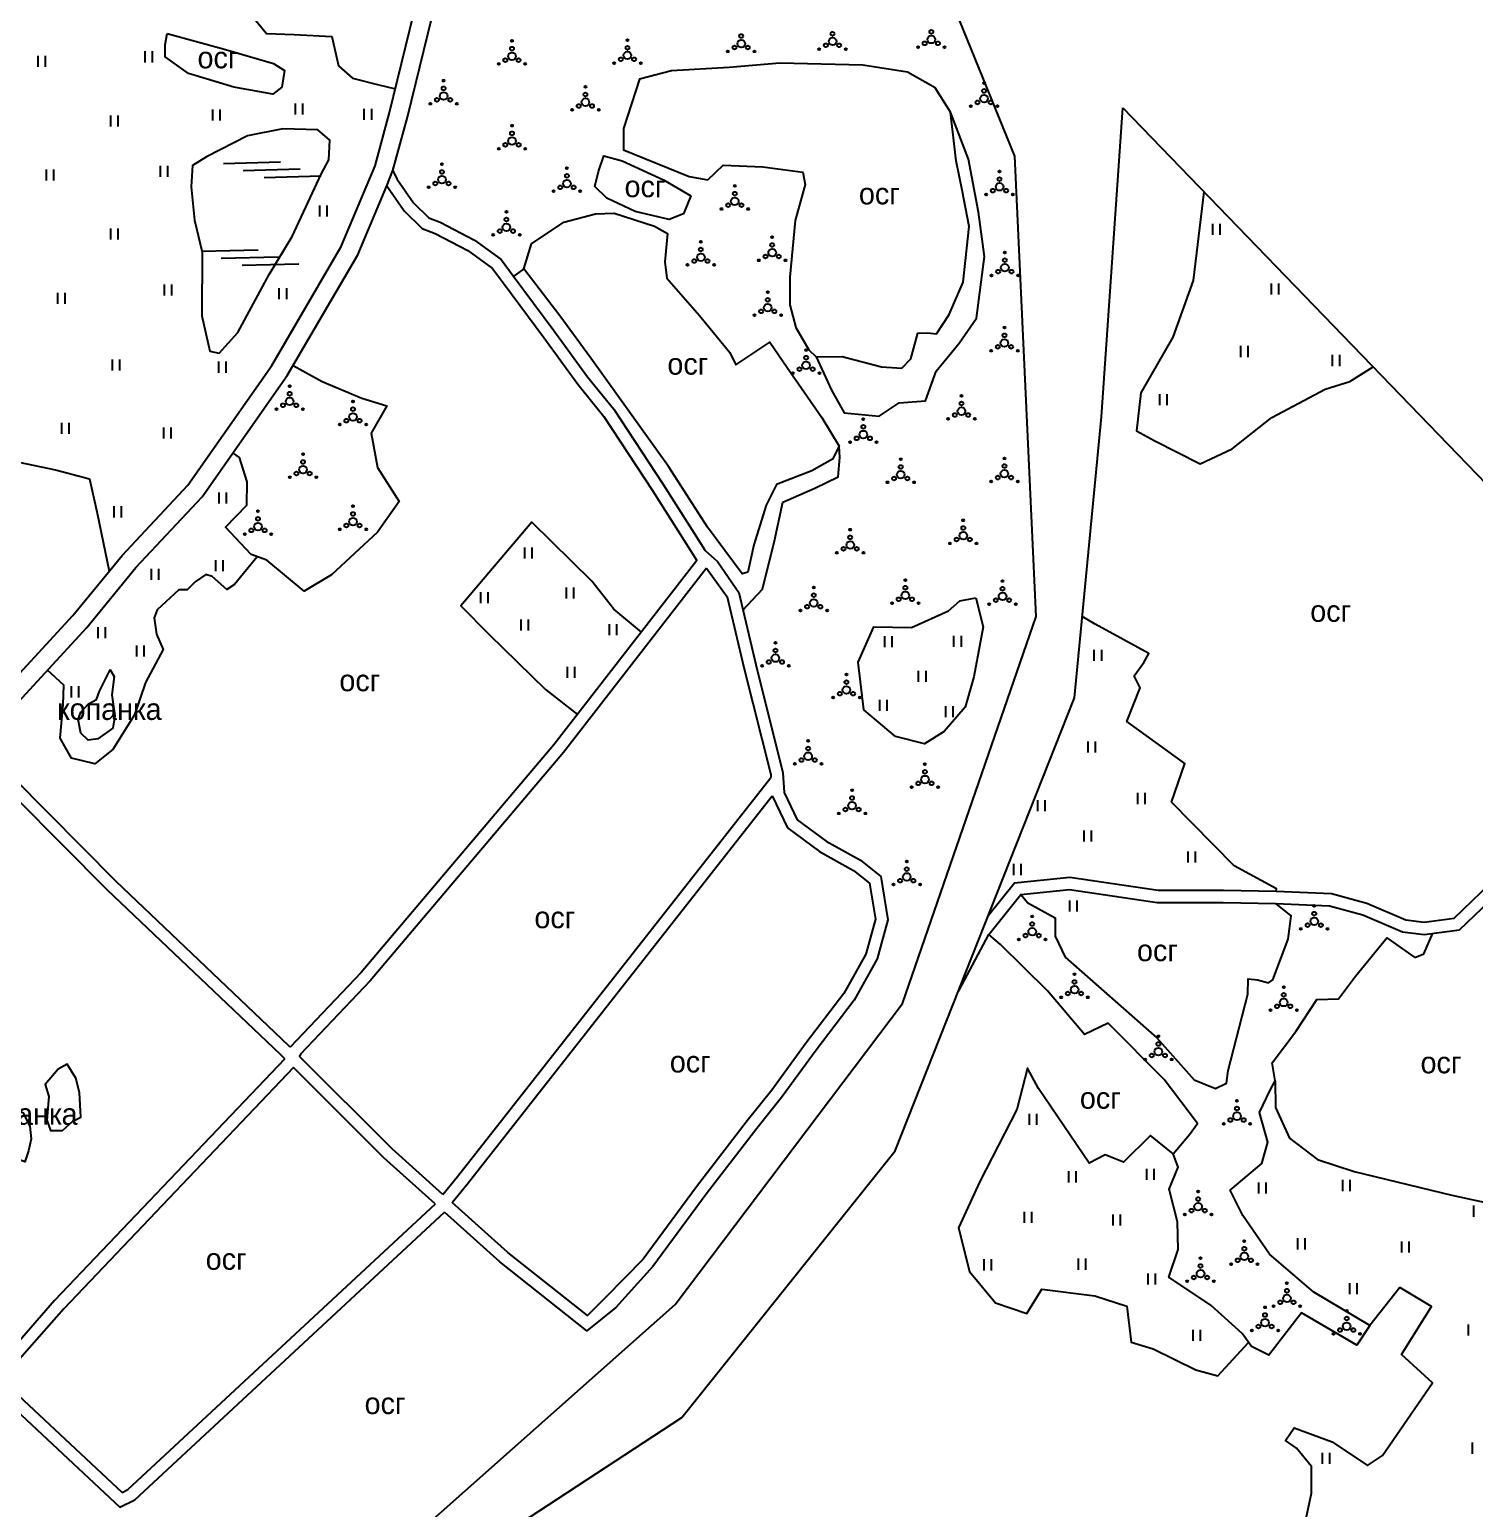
# Model space of a CAD drawing. Header units: millimetres. Extents: x 1379499 to 1411715, y 5652947 to 5671991.
# Drawn here: x 1402090.7 to 1402561.2, y 5660213.3 to 5660694.8 of the extents above; entities that cross this region are included whole.
import ezdxf

# ---------------------------------------------------------------- set-up
doc = ezdxf.new("R2010")
doc.units = ezdxf.units.MM
doc.layers.add('_5Інше', color=252, linetype='Continuous', lineweight=25)
for name, color, linetype in [('вулиці', 7, 'Continuous'), ('ВулНазва', 7, 'Continuous'), ('на область', 5, 'Continuous'), ('Умовні познач', 7, 'Continuous')]:
    doc.layers.add(name, color=color, linetype=linetype)
picture_1 = doc.add_image_def('image1.bmp', size_in_pixel=(3370, 2384))

# ---------------------------------------------------------------- blocks, each defined once
blk = doc.blocks.new('ЛвЗд')
at = {"layer": '_5Інше', "color": 204, "linetype": 'Continuous'}
for points in [[(46285.81, 27627.336), (46247.786, 27722.554)], [(46313.545, 27542.251), (46321.086, 27642.838)], [(46321.086, 27642.838), (46667.679, 27279.893)], [(46291.878, 27477.383), (46285.81, 27627.336)], [(46304.209, 27450.833), (46313.545, 27542.251)], [(46247.598, 27351.703), (46291.878, 27477.383)], [(46244.981, 27303.701), (46304.209, 27450.833)], [(46172.992, 27254.136), (46247.598, 27351.703)], [(46175.04, 27217.293), (46244.981, 27303.701)], [(46088.792, 27180.291), (46172.992, 27254.136)], [(46063.258, 27145.042), (46175.04, 27217.293)]]:
    blk.add_lwpolyline(points, dxfattribs=at)

msp = doc.modelspace()

# ---------------------------------------------------------------- linework, layer by layer
at = {"layer": 'вулиці', "color": 7, "lineweight": -2}
for p, q in [((1402093.44, 5660682.64), (1402093.44, 5660686.24)), ((1402095.84, 5660682.64), (1402095.84, 5660686.24)), ((1402128.36, 5660684.14), (1402128.36, 5660687.74)), ((1402130.76, 5660684.14), (1402130.76, 5660687.74)), ((1402117.14, 5660663.21), (1402117.14, 5660666.81)), ((1402119.54, 5660663.21), (1402119.54, 5660666.81)), ((1402150.31, 5660665.2), (1402150.31, 5660668.8)), ((1402152.71, 5660665.2), (1402152.71, 5660668.8)), ((1402177.24, 5660667.2), (1402177.24, 5660670.8)), ((1402179.64, 5660667.2), (1402179.64, 5660670.8)), ((1402199.69, 5660665.45), (1402199.69, 5660669.05)), ((1402202.09, 5660665.45), (1402202.09, 5660669.05)), ((1402096.19, 5660645.64), (1402096.19, 5660649.24)), ((1402098.59, 5660645.64), (1402098.59, 5660649.24)), ((1402133.35, 5660646.89), (1402133.35, 5660650.49)), ((1402135.75, 5660646.89), (1402135.75, 5660650.49)), ((1402185.23, 5660633.93), (1402185.23, 5660637.53)), ((1402187.63, 5660633.93), (1402187.63, 5660637.53)), ((1402117.14, 5660626.46), (1402117.14, 5660630.06)), ((1402119.54, 5660626.46), (1402119.54, 5660630.06)), ((1402099.93, 5660605.53), (1402099.93, 5660609.13)), ((1402102.33, 5660605.53), (1402102.33, 5660609.13)), ((1402134.6, 5660608.27), (1402134.6, 5660611.87)), ((1402137, 5660608.27), (1402137, 5660611.87)), ((1402172.01, 5660607.03), (1402172.01, 5660610.63)), ((1402174.41, 5660607.03), (1402174.41, 5660610.63)), ((1402117.64, 5660583.85), (1402117.64, 5660587.45)), ((1402120.04, 5660583.85), (1402120.04, 5660587.45)), ((1402152.3, 5660583.11), (1402152.3, 5660586.71)), ((1402154.7, 5660583.11), (1402154.7, 5660586.71)), ((1402101.18, 5660563.17), (1402101.18, 5660566.77)), ((1402103.58, 5660563.17), (1402103.58, 5660566.77)), ((1402134.35, 5660561.68), (1402134.35, 5660565.28)), ((1402136.75, 5660561.68), (1402136.75, 5660565.28)), ((1402118.26, 5660536.01), (1402118.26, 5660539.61)), ((1402120.66, 5660536.01), (1402120.66, 5660539.61))]:
    msp.add_line(p, q, dxfattribs=at)
at = {"layer": 'вулиці', "color": 7}
for p, q in [((1402475.97, 5660628.01), (1402475.97, 5660631.61)), ((1402478.37, 5660628.01), (1402478.37, 5660631.61)), ((1402495.03, 5660608.52), (1402495.03, 5660612.12)), ((1402497.43, 5660608.52), (1402497.43, 5660612.12)), ((1402485.05, 5660588.21), (1402485.05, 5660591.81)), ((1402487.45, 5660588.21), (1402487.45, 5660591.81)), ((1402514.98, 5660585.27), (1402514.98, 5660588.87)), ((1402517.38, 5660585.27), (1402517.38, 5660588.87)), ((1402458.67, 5660572.49), (1402458.67, 5660576.09)), ((1402461.07, 5660572.49), (1402461.07, 5660576.09)), ((1402152.37, 5660540.54), (1402152.37, 5660544.14)), ((1402154.77, 5660540.54), (1402154.77, 5660544.14)), ((1402151.37, 5660518.46), (1402151.37, 5660522.06)), ((1402153.77, 5660518.46), (1402153.77, 5660522.06)), ((1402251.98, 5660522.59), (1402251.98, 5660526.19)), ((1402254.38, 5660522.59), (1402254.38, 5660526.19)), ((1402130.43, 5660515.64), (1402130.43, 5660519.24)), ((1402132.83, 5660515.64), (1402132.83, 5660519.24)), ((1402265.49, 5660509.6), (1402265.49, 5660513.2)), ((1402267.89, 5660509.6), (1402267.89, 5660513.2)), ((1402237.62, 5660508.08), (1402237.62, 5660511.68)), ((1402240.02, 5660508.08), (1402240.02, 5660511.68)), ((1402250.8, 5660499.14), (1402250.8, 5660502.74)), ((1402253.2, 5660499.14), (1402253.2, 5660502.74)), ((1402112.97, 5660496.66), (1402112.97, 5660500.26)), ((1402115.37, 5660496.66), (1402115.37, 5660500.26)), ((1402279.51, 5660497.62), (1402279.51, 5660501.22)), ((1402281.91, 5660497.62), (1402281.91, 5660501.22)), ((1402125.6, 5660490.68), (1402125.6, 5660494.28)), ((1402128, 5660490.68), (1402128, 5660494.28)), ((1402369.16, 5660493.72), (1402369.16, 5660497.32)), ((1402371.56, 5660493.72), (1402371.56, 5660497.32)), ((1402391.69, 5660493.84), (1402391.69, 5660497.44)), ((1402394.09, 5660493.84), (1402394.09, 5660497.44)), ((1402437.38, 5660489.33), (1402437.38, 5660492.93)), ((1402439.78, 5660489.33), (1402439.78, 5660492.93)), ((1402265.83, 5660483.78), (1402265.83, 5660487.38)), ((1402268.23, 5660483.78), (1402268.23, 5660487.38)), ((1402380.19, 5660482.47), (1402380.19, 5660486.07)), ((1402382.59, 5660482.47), (1402382.59, 5660486.07)), ((1402104.33, 5660477.4), (1402104.33, 5660481)), ((1402106.73, 5660477.4), (1402106.73, 5660481)), ((1402367.52, 5660472.98), (1402367.52, 5660476.58)), ((1402369.92, 5660472.98), (1402369.92, 5660476.58)), ((1402388.99, 5660470.98), (1402388.99, 5660474.58)), ((1402391.39, 5660470.98), (1402391.39, 5660474.58)), ((1402435.4, 5660459.43), (1402435.4, 5660463.03)), ((1402437.8, 5660459.43), (1402437.8, 5660463.03)), ((1402451.52, 5660442.67), (1402451.52, 5660446.27)), ((1402453.92, 5660442.67), (1402453.92, 5660446.27)), ((1402418.97, 5660440.37), (1402418.97, 5660443.97)), ((1402421.37, 5660440.37), (1402421.37, 5660443.97)), ((1402434.09, 5660430.51), (1402434.09, 5660434.11)), ((1402436.49, 5660430.51), (1402436.49, 5660434.11)), ((1402467.97, 5660423.61), (1402467.97, 5660427.21)), ((1402470.37, 5660423.61), (1402470.37, 5660427.21)), ((1402411.14, 5660419.55), (1402411.14, 5660423.15)), ((1402413.54, 5660419.55), (1402413.54, 5660423.15)), ((1402429.44, 5660407.64), (1402429.44, 5660411.24)), ((1402431.84, 5660407.64), (1402431.84, 5660411.24)), ((1402416.32, 5660338.26), (1402416.32, 5660341.86)), ((1402418.72, 5660338.26), (1402418.72, 5660341.86)), ((1402429.11, 5660319.5), (1402429.11, 5660323.1)), ((1402431.51, 5660319.5), (1402431.51, 5660323.1)), ((1402454.49, 5660320.32), (1402454.49, 5660323.92)), ((1402456.89, 5660320.32), (1402456.89, 5660323.92)), ((1402518.3, 5660316.68), (1402518.3, 5660320.28)), ((1402520.7, 5660316.68), (1402520.7, 5660320.28)), ((1402490.94, 5660315.85), (1402490.94, 5660319.45)), ((1402493.34, 5660315.85), (1402493.34, 5660319.45)), ((1402414.67, 5660306.31), (1402414.67, 5660309.91)), ((1402417.07, 5660306.31), (1402417.07, 5660309.91)), ((1402560.92, 5660308.33), (1402560.92, 5660311.93)), ((1402443.55, 5660305.49), (1402443.55, 5660309.09)), ((1402445.95, 5660305.49), (1402445.95, 5660309.09)), ((1402503.68, 5660297.69), (1402503.68, 5660301.29)), ((1402506.08, 5660297.69), (1402506.08, 5660301.29)), ((1402537.52, 5660296.65), (1402537.52, 5660300.25)), ((1402539.92, 5660296.65), (1402539.92, 5660300.25)), ((1402401.47, 5660290.85), (1402401.47, 5660294.45)), ((1402403.87, 5660290.85), (1402403.87, 5660294.45)), ((1402432.21, 5660291.06), (1402432.21, 5660294.66)), ((1402434.61, 5660291.06), (1402434.61, 5660294.66)), ((1402454.94, 5660286.23), (1402454.94, 5660289.83)), ((1402457.34, 5660286.23), (1402457.34, 5660289.83)), ((1402520.6, 5660283.08), (1402520.6, 5660286.68)), ((1402523, 5660283.08), (1402523, 5660286.68)), ((1402469.59, 5660267.88), (1402469.59, 5660271.48)), ((1402471.99, 5660267.88), (1402471.99, 5660271.48)), ((1402559.27, 5660269.65), (1402559.27, 5660273.25)), ((1402560.52, 5660231.16), (1402560.52, 5660234.76)), ((1402511.64, 5660227.82), (1402511.64, 5660231.42)), ((1402514.04, 5660227.82), (1402514.04, 5660231.42))]:
    msp.add_line(p, q, dxfattribs=at)
at = {"layer": 'вулиці', "color": 7, "lineweight": -2}
for points in [[(1401993.85, 5660333.84), (1402016.09, 5660387.17), (1402038.26, 5660423.16), (1402065.06, 5660461), (1402104.81, 5660504.05), (1402120.79, 5660523.64), (1402142.22, 5660546.5), (1402169.52, 5660585.43), (1402192.15, 5660624.19), (1402203.24, 5660650.49), (1402207.91, 5660667.79), (1402217.15, 5660705.62), (1402224.07, 5660758.23), (1402222.22, 5660806.89), (1402216.68, 5660848.42), (1402205.54, 5660879.67), (1402196.77, 5660908.04), (1402179.64, 5660942.88), (1402171.56, 5660959.4), (1402178.31, 5660974.8)], [(1402209.02, 5660648.89), (1402213.72, 5660666.29), (1402223.05, 5660704.52), (1402230.09, 5660757.95), (1402228.2, 5660807.41), (1402222.59, 5660849.48), (1402212.02, 5660882.52), (1402192.96, 5660927.84), (1402182.09, 5660950.93), (1402179.42, 5660961.21), (1402183.1, 5660969.83)], [(1402218.03, 5660772.07), (1402211.3, 5660772.06), (1402201.28, 5660772.69), (1402190.8, 5660770.97), (1402179.22, 5660763.62), (1402172.18, 5660752.21), (1402169.21, 5660740.49), (1402169.21, 5660733.61), (1402166.85, 5660728.21), (1402163.72, 5660719.61), (1402161.84, 5660708.04), (1402162.31, 5660700.23), (1402167.79, 5660693.51), (1402176.87, 5660693.19), (1402189.07, 5660692.57), (1402191.26, 5660683.03), (1402195.8, 5660678.97), (1402204.46, 5660676.85)], [(1402135.48, 5660693.5), (1402153.73, 5660688.58), (1402170.08, 5660683.82), (1402173.74, 5660681.44), (1402172.78, 5660676.05), (1402169.93, 5660673.83), (1402157.23, 5660676.05), (1402142.46, 5660680.49), (1402134.84, 5660685.89), (1402134.84, 5660689.85), (1402135.48, 5660693.5)], [(1402346.78, 5660588.22), (1402355.29, 5660588.37), (1402368.06, 5660585.03), (1402374.75, 5660584.57), (1402377.64, 5660587.61), (1402379.92, 5660595.96), (1402383.11, 5660596.11), (1402386, 5660595.81), (1402390.1, 5660602.03), (1402394.67, 5660612.54), (1402396.66, 5660630.67), (1402394.38, 5660642.51), (1402392.4, 5660652.08), (1402390.58, 5660667.92), (1402385.56, 5660675.81), (1402376.59, 5660680.98), (1402362, 5660683.25), (1402334.98, 5660683.84), (1402318.47, 5660682.5), (1402299.66, 5660681.35), (1402289.3, 5660678.66), (1402284.12, 5660662.56), (1402284.12, 5660655.66), (1402305.42, 5660647.03), (1402311.56, 5660645.88), (1402316.55, 5660650.67), (1402329.41, 5660650.1), (1402342.46, 5660648.37), (1402343.23, 5660644.35), (1402339.97, 5660632.65), (1402338.22, 5660614.22), (1402338.22, 5660605.17), (1402340.16, 5660597.84), (1402344.47, 5660590.52), (1402346.78, 5660588.22), (1402351.8, 5660577.38), (1402355.9, 5660570.05), (1402367.33, 5660568.98), (1402373.8, 5660573.28), (1402382.43, 5660573.93), (1402385.88, 5660583.62), (1402393.42, 5660592.67), (1402399.03, 5660600.86), (1402401.64, 5660620.98), (1402399.7, 5660635.41), (1402396.46, 5660652.64), (1402390.58, 5660667.92)], [(1402204.46, 5660676.85), (1402209.8, 5660675.55)], [(1402188.17, 5660652.45), (1402188.48, 5660658.78), (1402184.53, 5660662.21), (1402173.2, 5660662.52), (1402161.67, 5660660.23), (1402148.26, 5660653.38), (1402143.79, 5660650.58), (1402143.27, 5660643.62), (1402144.41, 5660632.72), (1402146.94, 5660622.36), (1402146.74, 5660601.64), (1402149.38, 5660590.06), (1402152.43, 5660589.45), (1402158.53, 5660596.15), (1402168.7, 5660615.05), (1402176.22, 5660627.44), (1402185.69, 5660647.91), (1402188.17, 5660652.45)], [(1402305.97, 5660640.7), (1402303.59, 5660634.84), (1402298.99, 5660632.93), (1402287.88, 5660635.63), (1402278.68, 5660639.91), (1402274.71, 5660643.71), (1402275.98, 5660648.63), (1402277.73, 5660653.7), (1402283.6, 5660652.11), (1402297.08, 5660645.93), (1402305.97, 5660640.7)], [(1402206.98, 5660643.92), (1402209.02, 5660648.89)], [(1402209.02, 5660648.89), (1402210.23, 5660646.25), (1402215.71, 5660638.44), (1402220.69, 5660633.53), (1402224.38, 5660632.1), (1402235.55, 5660626.25), (1402244.23, 5660619.92), (1402248.18, 5660614.69), (1402261.41, 5660596.89), (1402272.34, 5660581.81), (1402280.88, 5660571.19), (1402296.88, 5660546.87), (1402310.64, 5660525.2), (1402314.74, 5660521.61), (1402321.62, 5660511.55), (1402327.17, 5660488.06), (1402336.01, 5660452.88), (1402336.42, 5660446.39), (1402340.66, 5660437.56), (1402350.07, 5660430.54), (1402361.26, 5660424.39), (1402367.87, 5660419.04), (1402370.18, 5660404.99), (1402366.7, 5660392.28), (1402359.14, 5660378.82), (1402346.81, 5660362.56), (1402335.52, 5660347.1), (1402327.52, 5660337.08), (1402311.01, 5660315.61), (1402293.63, 5660292.08), (1402281.59, 5660278.72), (1402272.15, 5660271.16), (1402243.83, 5660293.65), (1402225.75, 5660309.82)], [(1401999.39, 5660331.53), (1402021.45, 5660384.43), (1402043.27, 5660419.85), (1402069.73, 5660457.21), (1402109.34, 5660500.11), (1402125.31, 5660519.69), (1402146.89, 5660542.71), (1402174.58, 5660582.19), (1402197.53, 5660621.5), (1402206.98, 5660643.92)], [(1402206.98, 5660643.92), (1402212.65, 5660635.84), (1402218.47, 5660630.1), (1402222.72, 5660628.45), (1402233.43, 5660622.85), (1402241.4, 5660617.04), (1402244.98, 5660612.29), (1402258.18, 5660594.52), (1402269.16, 5660579.39), (1402277.64, 5660568.83), (1402293.53, 5660544.7), (1402307.98, 5660521.93)], [(1402473.09, 5660641.98), (1402469.55, 5660613.16), (1402462.91, 5660594.71), (1402452.52, 5660576.54), (1402451.07, 5660564.14), (1402457.13, 5660560.97), (1402471.86, 5660553.47), (1402482.25, 5660558.37), (1402495.24, 5660568.47), (1402512.56, 5660577.69), (1402520.64, 5660580.29), (1402528.18, 5660584.97)], [(1402251.59, 5660616.93), (1402254.08, 5660625.1), (1402264.69, 5660632.16), (1402274.96, 5660634.85), (1402281.02, 5660635.02), (1402294.15, 5660630.82), (1402298.36, 5660628.46), (1402297.52, 5660619.21), (1402298.19, 5660613.83), (1402308.83, 5660601.7), (1402318.72, 5660589.7), (1402320.61, 5660585.7), (1402331.68, 5660592.99), (1402337.33, 5660584.76), (1402348.63, 5660568.53), (1402354.32, 5660559.17)], [(1402322.99, 5660505.78), (1402329.39, 5660512.67), (1402333.26, 5660528.31), (1402335.95, 5660540.92), (1402346.39, 5660545.46), (1402353.97, 5660549.16), (1402354.49, 5660555.47), (1402354.32, 5660559.17), (1402352.13, 5660554.97), (1402345.4, 5660551.1), (1402333.95, 5660546.73), (1402330.58, 5660540), (1402326.54, 5660527.05), (1402324.52, 5660518.14), (1402322.67, 5660517.63), (1402311.39, 5660532.77), (1402298.76, 5660552.61), (1402273.47, 5660587.83), (1402263.37, 5660601.62), (1402251.59, 5660616.93), (1402248.34, 5660614.48)], [(1402176.47, 5660585.44), (1402185.91, 5660580.19), (1402198.86, 5660574.86), (1402206.99, 5660572.33), (1402201.91, 5660563.45), (1402203.94, 5660552.29), (1402211.05, 5660541.13), (1402203.94, 5660531.23), (1402188.96, 5660517.28), (1402180.07, 5660511.96), (1402167.89, 5660522.1), (1402162.81, 5660523.88), (1402154.43, 5660532.76), (1402161.38, 5660539.95), (1402161.51, 5660547.58), (1402159.01, 5660555.48), (1402156.89, 5660556.96)], [(1402289.91, 5660498.65), (1402280.96, 5660506.08), (1402273.73, 5660515.26), (1402254.19, 5660534.39), (1402231.13, 5660507.25), (1402240.32, 5660497.89), (1402258.69, 5660479.93), (1402269.1, 5660471.84)], [(1402164.77, 5660523.19), (1402157.42, 5660514.11), (1402154.92, 5660512.53), (1402150.18, 5660516.74), (1402148.08, 5660517.39), (1402144.65, 5660515.03), (1402142.02, 5660512.4), (1402139.25, 5660512.4), (1402132.27, 5660505.95), (1402131.22, 5660503.32), (1402132.01, 5660497.93), (1402134.24, 5660493), (1402128.44, 5660482.21), (1402124.89, 5660471.69), (1402117.83, 5660460.4), (1402111.94, 5660455.8), (1402104.38, 5660457.64), (1402100.7, 5660464.08), (1402101.62, 5660475.12), (1402101.81, 5660481.37), (1402096.53, 5660486.24)], [(1402307.98, 5660521.93), (1402261.42, 5660461.96), (1402198.65, 5660387.81), (1402175.58, 5660363.54), (1402175.57, 5660363.53)], [(1402311.14, 5660519.47), (1402264.53, 5660459.44), (1402201.63, 5660385.14), (1402178.92, 5660361.25), (1402178.57, 5660360.53)], [(1402311.14, 5660519.47), (1402317.85, 5660510.12), (1402323.28, 5660487.12), (1402332.04, 5660452.26), (1402332.1, 5660451.35)], [(1402398.83, 5660509.77), (1402401.19, 5660500.36), (1402398.12, 5660484.13), (1402395.3, 5660474.25), (1402388.47, 5660466.26), (1402382.11, 5660462.26), (1402372.69, 5660464.61), (1402362.33, 5660473.31), (1402360.45, 5660488.84), (1402365.63, 5660500.36), (1402377.87, 5660500.13), (1402389.88, 5660505.54), (1402393.65, 5660508.83), (1402398.83, 5660509.77)], [(1402496.65, 5660414.27), (1402496.68, 5660415.09), (1402482.93, 5660422.53), (1402462.53, 5660443.3), (1402466.84, 5660455.84), (1402448.01, 5660469.56), (1402452.33, 5660480.53), (1402450.36, 5660484.45), (1402453.5, 5660488.76), (1402453.5, 5660488.76), (1402455.12, 5660491.65), (1402437.62, 5660501.2), (1402433.45, 5660503.7)], [(1402113.41, 5660479.47), (1402116.92, 5660486.4), (1402118.24, 5660484.22), (1402117.46, 5660478.23), (1402118.47, 5660471.39), (1402117.77, 5660467.35), (1402112.95, 5660463.85), (1402109.76, 5660463.46), (1402107.42, 5660465.79), (1402106.56, 5660470.22), (1402107.34, 5660472.55), (1402109.83, 5660475.28), (1402112.48, 5660476.75), (1402113.41, 5660479.47)], [(1402173.75, 5660359.69), (1402172.35, 5660361.09), (1402116.06, 5660414.62), (1402071.64, 5660459.28)], [(1402175.57, 5660363.53), (1402175.14, 5660363.96), (1402118.86, 5660417.48), (1402074.35, 5660462.23)], [(1402402.9, 5660406.48), (1402411.4, 5660417.05), (1402429.37, 5660418.87), (1402458.18, 5660414.63), (1402479.43, 5660414.63), (1402496.61, 5660414.28), (1402514.59, 5660413.5), (1402526.16, 5660410.43), (1402538.77, 5660405), (1402544.79, 5660404.25), (1402554.52, 5660405.56), (1402563.34, 5660413.97), (1402592.93, 5660442.11), (1402612.05, 5660461.47), (1402630.73, 5660460.9), (1402652.89, 5660451.57), (1402713.38, 5660387.08), (1402760.13, 5660339.73)], [(1402393.06, 5660381.62), (1402393.35, 5660382.06), (1402403.01, 5660400.22), (1402413.47, 5660413.24), (1402429.28, 5660414.84), (1402457.88, 5660410.63), (1402479.39, 5660410.63), (1402496.48, 5660410.28), (1402513.98, 5660409.52), (1402524.85, 5660406.64), (1402537.71, 5660401.11), (1402544.81, 5660400.22), (1402556.34, 5660401.77), (1402566.09, 5660411.07), (1402595.73, 5660439.25), (1402613.67, 5660457.42), (1402629.87, 5660456.92), (1402650.55, 5660448.21), (1402710.5, 5660384.3), (1402756.59, 5660337.61)], [(1402225.29, 5660315.59), (1402230.06, 5660321.44), (1402332.1, 5660451.35)], [(1402228.28, 5660312.92), (1402233.18, 5660318.94), (1402332.47, 5660445.36)], [(1402332.47, 5660445.36), (1402337.48, 5660434.94), (1402347.9, 5660427.17), (1402359.02, 5660421.06), (1402364.17, 5660416.89), (1402366.09, 5660405.2), (1402362.97, 5660393.81), (1402355.78, 5660381.02), (1402343.6, 5660364.95), (1402332.34, 5660349.53), (1402324.37, 5660339.55), (1402307.82, 5660318.02), (1402290.46, 5660294.52), (1402278.23, 5660281.97), (1402272.34, 5660276.11), (1402246.41, 5660296.71), (1402228.28, 5660312.92)], [(1402413.47, 5660413.24), (1402415.7, 5660410.53), (1402424.59, 5660405.64), (1402424.59, 5660399.65), (1402427.92, 5660392.77), (1402457.69, 5660366.58), (1402469.91, 5660352.83), (1402476.85, 5660350.06), (1402480.44, 5660351.78), (1402481.01, 5660355.94), (1402487.32, 5660380.72), (1402487.46, 5660385.73), (1402490.48, 5660385.44), (1402494.06, 5660384.44), (1402495.49, 5660385.44), (1402500.49, 5660398.66), (1402501.49, 5660406.27), (1402496.48, 5660410.28)], [(1402527.14, 5660272.94), (1402522.87, 5660266.52), (1402504.81, 5660277.07), (1402494.25, 5660263.23), (1402488.58, 5660266.06), (1402485.51, 5660270.26), (1402475.4, 5660279.45), (1402461.65, 5660288.67), (1402464.71, 5660297.63), (1402464.48, 5660306.65), (1402461.75, 5660317.31), (1402464.7, 5660324.46), (1402463.01, 5660328.84), (1402468.41, 5660335.03), (1402470.96, 5660338.68), (1402460.16, 5660352.96), (1402441.95, 5660371.38), (1402434.17, 5660367.61), (1402422.18, 5660381.81), (1402406.82, 5660396.99), (1402403.01, 5660400.22)], [(1402496.29, 5660352.53), (1402495.25, 5660358.39), (1402502.97, 5660368.6), (1402509.85, 5660379.02), (1402516.94, 5660379.23), (1402522.39, 5660386.64), (1402532.61, 5660399.14), (1402541.79, 5660392.68), (1402544.71, 5660393.93), (1402547.6, 5660400.6)], [(1402173.75, 5660359.69), (1402098.85, 5660281.04), (1402078.85, 5660258.17), (1402076.28, 5660255.42), (1402078.11, 5660251.76), (1402081.23, 5660250.11), (1402120.11, 5660213.8), (1402124.98, 5660216.11), (1402225.75, 5660309.82)], [(1402225.29, 5660315.59), (1402208.75, 5660330.38), (1402178.57, 5660360.53)], [(1402176.58, 5660356.86), (1402101.81, 5660278.34), (1402081.81, 5660255.48), (1402081.1, 5660254.72), (1402081.12, 5660254.7), (1402083.57, 5660253.4), (1402120.86, 5660218.58), (1402122.71, 5660219.46), (1402222.82, 5660312.56)], [(1402099.98, 5660356.32), (1402095.8, 5660351.31), (1402096.91, 5660347.41), (1402096.35, 5660339.75), (1402097.47, 5660336.4), (1402101.37, 5660336.4), (1402104.72, 5660339.47), (1402107.37, 5660340.72), (1402106.95, 5660348.8), (1402105.7, 5660353.4), (1402102.91, 5660358), (1402099.98, 5660356.32)], [(1402222.75, 5660312.5), (1402206, 5660327.47), (1402176.58, 5660356.86)], [(1402463.01, 5660328.84), (1402455.68, 5660334.78), (1402446.91, 5660326.03), (1402440.88, 5660328.49), (1402435.67, 5660325.75), (1402419.24, 5660350.11), (1402415.67, 5660356.68), (1402412.11, 5660343.27), (1402400.06, 5660319.73), (1402393.21, 5660304.68), (1402396.77, 5660290.45), (1402405.26, 5660280.32), (1402415.4, 5660276.76), (1402420.33, 5660284.7), (1402437.59, 5660282.51), (1402448, 5660279.22), (1402449.37, 5660267.46), (1402456.5, 5660265.27), (1402470.47, 5660258.42), (1402477.59, 5660256.51), (1402487.61, 5660267.38)], [(1402503.21, 5660195.39), (1402508.1, 5660218.27), (1402508.1, 5660227.02), (1402503.21, 5660232.93), (1402499.61, 5660235.5), (1402502.44, 5660239.61), (1402514.79, 5660234.99), (1402526.38, 5660227.27), (1402531.27, 5660230.61), (1402547.48, 5660254.27), (1402537.44, 5660263.43), (1402547.22, 5660279.11), (1402536.92, 5660285.28), (1402527.14, 5660272.94), (1402508.87, 5660283.74), (1402494.46, 5660296.08), (1402485.71, 5660308.68), (1402481.59, 5660316.91), (1402491.88, 5660325.65), (1402493.94, 5660332.59), (1402491.22, 5660342.26), (1402494.56, 5660349.33), (1402496.29, 5660352.53), (1402496.43, 5660343.86), (1402500.96, 5660333.86), (1402510.04, 5660326.93), (1402522.05, 5660323.06), (1402553.79, 5660315.3), (1402565.32, 5660312.81)], [(1402082.69, 5660339.47), (1402086.59, 5660342.67), (1402088.54, 5660342.25), (1402090.78, 5660337.8), (1402091.19, 5660333.62), (1402090.36, 5660329.72), (1402089.1, 5660326.23), (1402085.34, 5660327.63), (1402083.38, 5660330.83), (1402081.85, 5660332.92), (1402081.57, 5660336.82), (1402082.69, 5660339.47)]]:
    msp.add_lwpolyline(points, dxfattribs=at)
at = {"layer": 'вулиці', "color": 7}
msp.add_lwpolyline([(1402085.15, 5660554.45), (1402099.18, 5660551.51), (1402110.16, 5660548.57), (1402112.65, 5660537.38), (1402116.63, 5660518.54)], dxfattribs=at)
for centre, radius in [((1402247.77, 5660691.12), 0.312), ((1402285.37, 5660691.39), 0.312), ((1402322.41, 5660690.22), 1.25), ((1402322.41, 5660692.72), 0.625), ((1402349.99, 5660689.7), 0.625), ((1402352.15, 5660690.95), 1.25), ((1402352.15, 5660693.45), 0.625), ((1402354.32, 5660689.7), 0.625), ((1402382.14, 5660690.34), 0.625), ((1402384.31, 5660691.59), 1.25), ((1402384.31, 5660694.09), 0.625), ((1402386.47, 5660690.34), 0.625), ((1402245.6, 5660684.87), 0.625), ((1402247.77, 5660686.12), 1.25), ((1402247.77, 5660688.62), 0.625), ((1402249.93, 5660684.87), 0.625), ((1402283.2, 5660685.14), 0.625), ((1402285.37, 5660686.39), 1.25), ((1402285.37, 5660688.89), 0.625), ((1402287.53, 5660685.14), 0.625), ((1402318.08, 5660687.72), 0.312), ((1402320.24, 5660688.97), 0.625), ((1402324.57, 5660688.97), 0.625), ((1402326.74, 5660687.72), 0.312), ((1402347.82, 5660688.45), 0.312), ((1402356.48, 5660688.45), 0.312), ((1402379.98, 5660689.09), 0.312), ((1402388.64, 5660689.09), 0.312), ((1402243.44, 5660683.62), 0.312), ((1402252.1, 5660683.62), 0.312), ((1402281.04, 5660683.89), 0.312), ((1402289.7, 5660683.89), 0.312), ((1402225.51, 5660675.68), 0.625), ((1402225.51, 5660678.18), 0.312), ((1402271.67, 5660676.18), 0.312), ((1402401.49, 5660677.35), 0.312), ((1402221.18, 5660670.68), 0.312), ((1402223.34, 5660671.93), 0.625), ((1402225.51, 5660673.18), 1.25), ((1402227.67, 5660671.93), 0.625), ((1402229.84, 5660670.68), 0.312), ((1402271.67, 5660671.18), 1.25), ((1402271.67, 5660673.68), 0.625), ((1402399.33, 5660671.1), 0.625), ((1402401.49, 5660672.35), 1.25), ((1402401.49, 5660674.85), 0.625), ((1402403.66, 5660671.1), 0.625), ((1402267.34, 5660668.68), 0.312), ((1402269.51, 5660669.93), 0.625), ((1402273.84, 5660669.93), 0.625), ((1402276, 5660668.68), 0.312), ((1402397.16, 5660669.85), 0.312), ((1402405.82, 5660669.85), 0.312), ((1402247.78, 5660661.03), 0.625), ((1402247.78, 5660663.53), 0.312), ((1402245.61, 5660657.28), 0.625), ((1402247.78, 5660658.53), 1.25), ((1402249.94, 5660657.28), 0.625), ((1402243.45, 5660656.03), 0.312), ((1402252.11, 5660656.03), 0.312), ((1402224.97, 5660645.96), 1.25), ((1402224.97, 5660648.46), 0.625), ((1402224.97, 5660650.96), 0.312), ((1402265.66, 5660647.18), 0.625), ((1402265.66, 5660649.68), 0.312), ((1402406.53, 5660648.62), 0.312), ((1402220.64, 5660643.46), 0.312), ((1402222.8, 5660644.71), 0.625), ((1402227.13, 5660644.71), 0.625), ((1402229.3, 5660643.46), 0.312), ((1402261.33, 5660642.18), 0.312), ((1402263.5, 5660643.43), 0.625), ((1402265.66, 5660644.68), 1.25), ((1402267.83, 5660643.43), 0.625), ((1402269.99, 5660642.18), 0.312), ((1402320.32, 5660643.9), 0.312), ((1402404.36, 5660642.37), 0.625), ((1402406.53, 5660643.62), 1.25), ((1402406.53, 5660646.12), 0.625), ((1402408.69, 5660642.37), 0.625), ((1402318.16, 5660637.65), 0.625), ((1402320.32, 5660638.9), 1.25), ((1402320.32, 5660641.4), 0.625), ((1402322.49, 5660637.65), 0.625), ((1402402.2, 5660641.12), 0.312), ((1402410.86, 5660641.12), 0.312), ((1402245.95, 5660632.96), 0.625), ((1402245.95, 5660635.46), 0.312), ((1402315.99, 5660636.4), 0.312), ((1402324.65, 5660636.4), 0.312), ((1402241.62, 5660627.96), 0.312), ((1402243.79, 5660629.21), 0.625), ((1402245.95, 5660630.46), 1.25), ((1402248.12, 5660629.21), 0.625), ((1402250.28, 5660627.96), 0.312), ((1402309.28, 5660623.2), 0.625), ((1402309.28, 5660625.7), 0.312), ((1402332.5, 5660622.19), 1.25), ((1402332.5, 5660624.69), 0.625), ((1402332.5, 5660627.19), 0.312), ((1402304.95, 5660618.2), 0.312), ((1402307.12, 5660619.45), 0.625), ((1402309.28, 5660620.7), 1.25), ((1402311.45, 5660619.45), 0.625), ((1402313.61, 5660618.2), 0.312), ((1402328.17, 5660619.69), 0.312), ((1402330.34, 5660620.94), 0.625), ((1402334.67, 5660620.94), 0.625), ((1402336.83, 5660619.69), 0.312), ((1402408.25, 5660617.26), 1.25), ((1402408.25, 5660619.76), 0.625), ((1402408.25, 5660622.26), 0.312), ((1402403.92, 5660614.76), 0.312), ((1402406.08, 5660616.01), 0.625), ((1402410.41, 5660616.01), 0.625), ((1402412.58, 5660614.76), 0.312), ((1402331.04, 5660609.31), 0.312), ((1402328.88, 5660603.06), 0.625), ((1402331.04, 5660604.31), 1.25), ((1402331.04, 5660606.81), 0.625), ((1402333.21, 5660603.06), 0.625), ((1402326.71, 5660601.81), 0.312), ((1402335.37, 5660601.81), 0.312), ((1402408.12, 5660592.77), 1.25), ((1402408.12, 5660595.27), 0.625), ((1402408.12, 5660597.77), 0.312), ((1402343.54, 5660590.49), 0.312), ((1402403.79, 5660590.27), 0.312), ((1402405.96, 5660591.52), 0.625), ((1402410.29, 5660591.52), 0.625), ((1402412.45, 5660590.27), 0.312), ((1402341.37, 5660584.24), 0.625), ((1402343.54, 5660585.49), 1.25), ((1402343.54, 5660587.99), 0.625), ((1402345.7, 5660584.24), 0.625), ((1402339.21, 5660582.99), 0.312), ((1402347.87, 5660582.99), 0.312), ((1402175.38, 5660573.75), 1.25), ((1402175.38, 5660576.25), 0.625), ((1402175.38, 5660578.75), 0.312), ((1402394.13, 5660575.58), 0.312), ((1402171.05, 5660571.25), 0.312), ((1402173.21, 5660572.5), 0.625), ((1402177.54, 5660572.5), 0.625), ((1402179.71, 5660571.25), 0.312), ((1402196, 5660568.72), 1.25), ((1402196, 5660571.22), 0.625), ((1402196, 5660573.72), 0.312), ((1402391.96, 5660569.33), 0.625), ((1402394.13, 5660570.58), 1.25), ((1402394.13, 5660573.08), 0.625), ((1402396.29, 5660569.33), 0.625), ((1402191.67, 5660566.22), 0.312), ((1402193.83, 5660567.47), 0.625), ((1402198.16, 5660567.47), 0.625), ((1402200.33, 5660566.22), 0.312), ((1402362.17, 5660565.48), 0.625), ((1402362.17, 5660567.98), 0.312), ((1402389.8, 5660568.08), 0.312), ((1402398.46, 5660568.08), 0.312), ((1402357.84, 5660560.48), 0.312), ((1402360.01, 5660561.73), 0.625), ((1402362.17, 5660562.98), 1.25), ((1402364.34, 5660561.73), 0.625), ((1402366.5, 5660560.48), 0.312), ((1402179.73, 5660556.55), 0.312), ((1402408.12, 5660555.21), 0.312), ((1402177.56, 5660550.3), 0.625), ((1402179.73, 5660551.55), 1.25), ((1402179.73, 5660554.05), 0.625), ((1402181.89, 5660550.3), 0.625), ((1402374.35, 5660549.91), 1.25), ((1402374.35, 5660552.41), 0.625), ((1402374.35, 5660554.91), 0.312), ((1402408.12, 5660550.21), 1.25), ((1402408.12, 5660552.71), 0.625), ((1402175.4, 5660549.05), 0.312), ((1402184.06, 5660549.05), 0.312), ((1402370.02, 5660547.41), 0.312), ((1402372.18, 5660548.66), 0.625), ((1402376.51, 5660548.66), 0.625), ((1402378.68, 5660547.41), 0.312), ((1402403.79, 5660547.71), 0.312), ((1402405.96, 5660548.96), 0.625), ((1402410.29, 5660548.96), 0.625), ((1402412.45, 5660547.71), 0.312), ((1402165.06, 5660538.01), 0.312), ((1402196, 5660537.11), 0.625), ((1402196, 5660539.61), 0.312), ((1402162.9, 5660531.76), 0.625), ((1402165.06, 5660533.01), 1.25), ((1402165.06, 5660535.51), 0.625), ((1402167.23, 5660531.76), 0.625), ((1402191.67, 5660532.11), 0.312), ((1402193.83, 5660533.36), 0.625), ((1402196, 5660534.61), 1.25), ((1402198.16, 5660533.36), 0.625), ((1402200.33, 5660532.11), 0.312), ((1402357.9, 5660532), 0.312), ((1402394.72, 5660532.54), 0.625), ((1402394.72, 5660535.04), 0.312), ((1402160.73, 5660530.51), 0.312), ((1402169.39, 5660530.51), 0.312), ((1402357.9, 5660527), 1.25), ((1402357.9, 5660529.5), 0.625), ((1402390.39, 5660527.54), 0.312), ((1402392.55, 5660528.79), 0.625), ((1402394.72, 5660530.04), 1.25), ((1402396.88, 5660528.79), 0.625), ((1402399.05, 5660527.54), 0.312), ((1402353.57, 5660524.5), 0.312), ((1402355.73, 5660525.75), 0.625), ((1402360.06, 5660525.75), 0.625), ((1402362.23, 5660524.5), 0.312), ((1402346.03, 5660513.16), 0.312), ((1402375.85, 5660513.09), 0.625), ((1402375.85, 5660515.59), 0.312), ((1402407.5, 5660512.78), 0.625), ((1402407.5, 5660515.28), 0.312), ((1402343.86, 5660506.91), 0.625), ((1402346.03, 5660508.16), 1.25), ((1402346.03, 5660510.66), 0.625), ((1402348.19, 5660506.91), 0.625), ((1402371.52, 5660508.09), 0.312), ((1402373.68, 5660509.34), 0.625), ((1402375.85, 5660510.59), 1.25), ((1402378.02, 5660509.34), 0.625), ((1402380.18, 5660508.09), 0.312), ((1402403.17, 5660507.78), 0.312), ((1402405.33, 5660509.03), 0.625), ((1402407.5, 5660510.28), 1.25), ((1402409.66, 5660509.03), 0.625), ((1402411.83, 5660507.78), 0.312), ((1402341.7, 5660505.66), 0.312), ((1402350.36, 5660505.66), 0.312), ((1402333.55, 5660492.67), 0.625), ((1402333.55, 5660495.17), 0.312), ((1402331.38, 5660488.92), 0.625), ((1402333.55, 5660490.17), 1.25), ((1402335.71, 5660488.92), 0.625), ((1402329.22, 5660487.67), 0.312), ((1402337.88, 5660487.67), 0.312), ((1402356.67, 5660484.83), 0.312), ((1402354.51, 5660478.58), 0.625), ((1402356.67, 5660479.83), 1.25), ((1402356.67, 5660482.33), 0.625), ((1402358.84, 5660478.58), 0.625), ((1402352.34, 5660477.33), 0.312), ((1402361, 5660477.33), 0.312), ((1402344.2, 5660458.25), 1.25), ((1402344.2, 5660460.75), 0.625), ((1402344.2, 5660463.25), 0.312), ((1402339.87, 5660455.75), 0.312), ((1402342.03, 5660457), 0.625), ((1402346.36, 5660457), 0.625), ((1402348.53, 5660455.75), 0.312), ((1402382.24, 5660455.65), 0.312), ((1402380.07, 5660449.4), 0.625), ((1402382.24, 5660450.65), 1.25), ((1402382.24, 5660453.15), 0.625), ((1402384.4, 5660449.4), 0.625), ((1402358.5, 5660444.64), 0.625), ((1402358.5, 5660447.14), 0.312), ((1402377.91, 5660448.15), 0.312), ((1402386.57, 5660448.15), 0.312), ((1402354.17, 5660439.64), 0.312), ((1402356.33, 5660440.89), 0.625), ((1402358.5, 5660442.14), 1.25), ((1402360.66, 5660440.89), 0.625), ((1402362.83, 5660439.64), 0.312), ((1402376.3, 5660421.46), 0.625), ((1402376.3, 5660423.96), 0.312), ((1402371.97, 5660416.46), 0.312), ((1402374.14, 5660417.71), 0.625), ((1402376.3, 5660418.96), 1.25), ((1402378.47, 5660417.71), 0.625), ((1402380.63, 5660416.46), 0.312), ((1402417.16, 5660406.1), 0.312), ((1402509, 5660407), 0.625), ((1402509, 5660409.5), 0.312), ((1402417.16, 5660401.1), 1.25), ((1402417.16, 5660403.6), 0.625), ((1402504.67, 5660402), 0.312), ((1402506.84, 5660403.25), 0.625), ((1402509, 5660404.5), 1.25), ((1402511.17, 5660403.25), 0.625), ((1402513.33, 5660402), 0.312), ((1402412.83, 5660398.6), 0.312), ((1402414.99, 5660399.85), 0.625), ((1402419.32, 5660399.85), 0.625), ((1402421.49, 5660398.6), 0.312), ((1402430.95, 5660387.24), 0.312), ((1402430.95, 5660382.24), 1.25), ((1402430.95, 5660384.74), 0.625), ((1402499.05, 5660383.07), 0.312), ((1402426.62, 5660379.74), 0.312), ((1402428.78, 5660380.99), 0.625), ((1402433.11, 5660380.99), 0.625), ((1402435.28, 5660379.74), 0.312), ((1402496.88, 5660376.82), 0.625), ((1402499.05, 5660378.07), 1.25), ((1402499.05, 5660380.57), 0.625), ((1402501.21, 5660376.82), 0.625), ((1402494.72, 5660375.57), 0.312), ((1402503.38, 5660375.57), 0.312), ((1402458.24, 5660362.05), 1.25), ((1402458.24, 5660364.55), 0.625), ((1402458.24, 5660367.05), 0.312), ((1402453.91, 5660359.55), 0.312), ((1402456.08, 5660360.8), 0.625), ((1402460.41, 5660360.8), 0.625), ((1402462.57, 5660359.55), 0.312), ((1402483.84, 5660343.55), 0.625), ((1402483.84, 5660346.05), 0.312), ((1402479.51, 5660338.55), 0.312), ((1402481.68, 5660339.8), 0.625), ((1402483.84, 5660341.05), 1.25), ((1402486.01, 5660339.8), 0.625), ((1402488.17, 5660338.55), 0.312), ((1402471.19, 5660314.05), 0.625), ((1402471.19, 5660316.55), 0.312), ((1402469.03, 5660310.3), 0.625), ((1402471.19, 5660311.55), 1.25), ((1402473.36, 5660310.3), 0.625), ((1402466.86, 5660309.05), 0.312), ((1402475.52, 5660309.05), 0.312), ((1402486.23, 5660300.38), 0.312), ((1402486.23, 5660295.38), 1.25), ((1402486.23, 5660297.88), 0.625), ((1402471.97, 5660289.79), 1.25), ((1402471.97, 5660292.29), 0.625), ((1402471.97, 5660294.79), 0.312), ((1402481.9, 5660292.88), 0.312), ((1402484.06, 5660294.13), 0.625), ((1402488.39, 5660294.13), 0.625), ((1402490.56, 5660292.88), 0.312), ((1402467.64, 5660287.29), 0.312), ((1402469.8, 5660288.54), 0.625), ((1402474.13, 5660288.54), 0.625), ((1402476.3, 5660287.29), 0.312), ((1402500.11, 5660286.71), 0.312), ((1402497.94, 5660280.46), 0.625), ((1402500.11, 5660281.71), 1.25), ((1402500.11, 5660284.21), 0.625), ((1402502.27, 5660280.46), 0.625), ((1402492.97, 5660276.31), 0.625), ((1402492.97, 5660278.81), 0.312), ((1402495.78, 5660279.21), 0.312), ((1402504.44, 5660279.21), 0.312), ((1402519.57, 5660277.66), 0.312), ((1402488.64, 5660271.31), 0.312), ((1402490.81, 5660272.56), 0.625), ((1402492.97, 5660273.81), 1.25), ((1402495.14, 5660272.56), 0.625), ((1402497.3, 5660271.31), 0.312), ((1402517.41, 5660271.41), 0.625), ((1402519.57, 5660272.66), 1.25), ((1402519.57, 5660275.16), 0.625), ((1402521.74, 5660271.41), 0.625), ((1402515.24, 5660270.16), 0.312), ((1402523.9, 5660270.16), 0.312)]:
    msp.add_circle(centre, radius, dxfattribs=at)
at = {"layer": 'Умовні познач', "color": 0, "lineweight": 25}
for p, q in [((1402153.84, 5660651.21), (1402172.35, 5660651.72)), ((1402160.29, 5660648.94), (1402178.79, 5660649.45)), ((1402167.12, 5660646.66), (1402185.62, 5660647.18)), ((1402146.64, 5660622.63), (1402165.14, 5660623.15)), ((1402153.08, 5660620.36), (1402171.59, 5660620.87)), ((1402159.91, 5660618.09), (1402178.41, 5660618.6))]:
    msp.add_line(p, q, dxfattribs=at)

# ---------------------------------------------------------------- block references
at = {"layer": 'ВулНазва', "color": 7, "lineweight": 9, "rotation": 0.3369352804739994}
msp.add_blockref('ЛвЗд', (1356288.93, 5632754.59), dxfattribs=at)

# ---------------------------------------------------------------- texts
at = {"layer": 'вулиці', "color": 7}
for s, p in [('осг', (1402145.37, 5660682.19)), ('осг', (1402284.42, 5660640.24)), ('осг', (1402360.73, 5660637.9)), ('осг', (1402298.37, 5660582.47)), ('осг', (1402507.69, 5660502)), ('осг', (1402191.56, 5660479.4)), ('копанка', (1402099.63, 5660470.06)), ('осг', (1402255.07, 5660402.25)), ('осг', (1402451.28, 5660391.51)), ('осг', (1402299.16, 5660355.27)), ('осг', (1402543.6, 5660355)), ('осг', (1402432.68, 5660343.47)), ('копанка', (1402072.27, 5660338.24)), ('осг', (1402148.03, 5660291.04)), ('осг', (1402199.77, 5660244.05))]:
    msp.add_text(s, height=7, dxfattribs=at).set_placement(p)

# ---------------------------------------------------------------- pictures from other files: only their frames are drawn
at = {"layer": 'на область', "color": 7, "lineweight": -2}
image = msp.add_image(picture_1, insert=(1395288.55, 5652947.02), size_in_units=(16426, 11620.05), dxfattribs=at)
image.dxf.flags = 7

doc.saveas('drawing.dxf')
